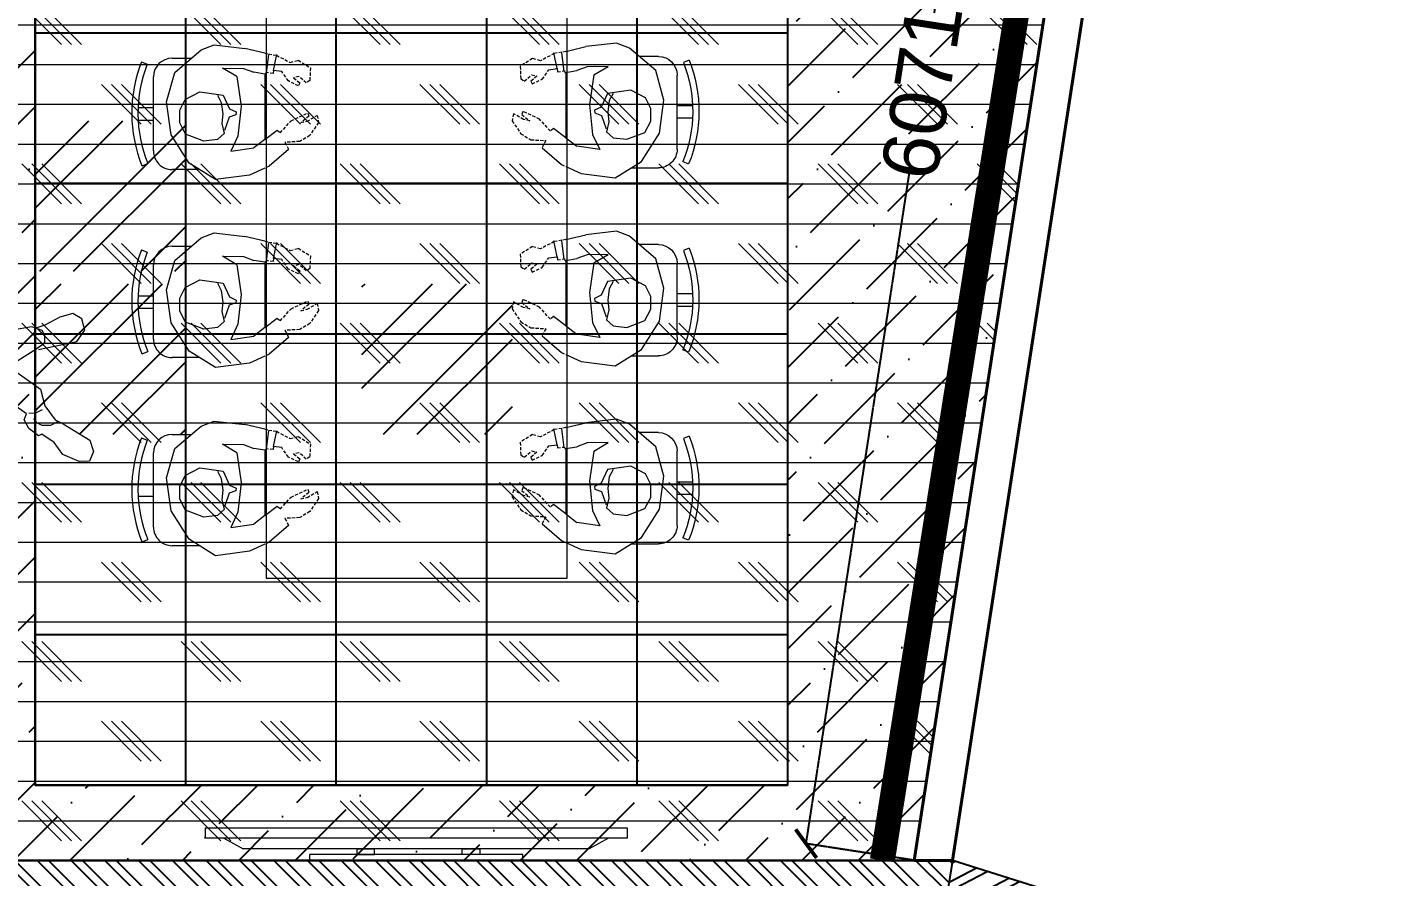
# Model space of a CAD drawing. Header units: millimetres. Extents: x 263321 to 2483465, y 33647 to 614421.
# Drawn here: x 2409302 to 2414747, y 383017 to 386404 of the extents above; entities that cross this region are included whole.
import ezdxf

# ---------------------------------------------------------------- set-up
doc = ezdxf.new("R2010")
doc.units = ezdxf.units.MM
doc.header["$PDMODE"] = 3
doc.linetypes.add('( Hidden )', pattern=[0.375, 0.25, -0.125])
doc.linetypes.add('HIDDEN', pattern=[0.375, 0.25, -0.125])
for name, color, linetype, lineweight in [('A-FURN-HUMAN', 252, 'Continuous', 9), ('A-FURN-MODULAR-CHAIR', 5, 'Continuous', 5), ('A-FURN-MODULAR-TABLETOP', 250, 'Continuous', 13), ('AR_FURNITURE_MODULAR', 20, 'Continuous', 18), ('FURNITURE', 30, 'Continuous', 5), ('TOA- AV', 7, 'Continuous', 9), ('TOA-FL-CPT-1', 8, 'Continuous', 5), ('TOA-FL-CPT-4', 8, 'Continuous', 5), ('WALL', 6, 'Continuous', 40)]:
    doc.layers.add(name, color=color, linetype=linetype, lineweight=lineweight)
for name, color, linetype in [('A-PLAN-WALL', 6, 'Continuous'), ('A-PLAN-WALL HATCH', 8, 'Continuous'), ('CEILING TOA', 250, 'Continuous'), ('FIN WALL GRAPHIC', 10, 'Continuous'), ('FLOORING TOA', 7, 'Continuous'), ('TOA-FC-MODULAR', 7, 'Continuous')]:
    doc.layers.add(name, color=color, linetype=linetype)
doc.layers.add('GRAPHIC 3- ENCLOSED AREAS', color=97, linetype='Continuous', true_color=0x408c3b)
doc.styles.add('TEXT @ 150', font='arial.ttf', dxfattribs={"height": 225})
doc.dimstyles.new('DIM @ 150', dxfattribs={"dimtxt": 225, "dimasz": 100, "dimexe": 1, "dimexo": 0, "dimgap": 0.5, "dimtad": 0, "dimdec": 0, "dimzin": 0, "dimdsep": 46, "dimtxsty": 'TEXT @ 150', "dimblk": 'ARCHTICK', "dimcen": -2, "dimclrd": 8, "dimclre": 8, "dimclrt": 256, "dimadec": 0, "dimazin": 0, "dimtfac": 1, "dimtdec": 0, "dimtofl": 0, "dimtmove": 0, "dimatfit": 3, "dimldrblk": 'OPEN90', "dimfxl": 1, "dimtolj": 1, "dimtzin": 0, "dimlwd": -1, "dimlwe": -1, "dimarcsym": 0})
pattern_1 = [(45, (13069.08, -8478.74), (-202.055763, 202.055763), []), (45, (13203.78, -8478.74), (-202.055763, 202.055763), [])]

# ---------------------------------------------------------------- blocks, each defined once
blk = doc.blocks.new('02PMAN15')
at = {"color": 0, "linetype": 'ByBlock'}
for p, q in [((4.24, 2.49), (4.54, 1.34)), ((17.58, 1.97), (13.81, 1.43)), ((20.63, 2.42), (17.58, 1.97)), ((13.81, 1.43), (10.75, 1.17)), ((4.6, -0.54), (4.24, -1.27)), ((16.67, -7.34), (16.35, -7.65)), ((16.44, -7.06), (16.67, -7.34)), ((15.72, -8.06), (15.49, -8.65)), ((16.35, -7.65), (15.72, -8.06))]:
    blk.add_line(p, q, dxfattribs=at)
for points in [[(-4.32, -2.33), (-3.61, -4.75), (-2.53, -7.26), (-0.64, -10.22), (1.69, -13.45), (2.86, -14.44), (4.74, -14.53), (8.51, -12.73), (11.65, -11.57), (13.18, -10.58), (14.52, -9.86), (14.61, -9.42), (16.59, -8.97), (19.1, -7.26), (20.99, -5.11), (20.72, -4.84), (19.91, -5.47), (20, -5.02), (19.1, -5.65), (17.31, -6.64), (16.32, -6.99), (15.78, -7.08), (14.88, -7.44), (14.25, -7.8), (13.9, -7.26), (13.09, -7.62), (12.37, -8.16), (11.74, -7.98), (10.13, -8.25), (6.98, -9.51), (5.28, -10.4), (4.02, -9.6), (3.57, -8.34), (3.66, -7.08), (5.46, -5.74), (5.82, -5.29), (6, -6.01), (7.43, -5.92), (10.04, -5.47), (20.27, -3.59), (24.04, -2.15), (27.45, -0.81), (32.02, 0.54), (33.37, 2.51), (35.35, 3.86), (36.6, 4.04), (40.81, 4.98), (41.81, 6.28), (41.72, 7.71), (40.37, 8.25), (37.95, 8.07), (36.24, 6.9), (34.27, 6.37), (33.91, 6.73), (32.29, 6.19), (31.31, 5.29), (31.31, 4.39), (29.24, 3.77), (23.23, 2.51), (20.45, 2.51), (17.84, 3.23), (6.98, 6.9), (6.45, 7.71), (6.89, 8.79), (10.4, 8.43), (15.24, 7.53), (16.05, 7.71), (16.5, 6.37), (18.56, 5.38), (19.1, 5.38), (19.19, 5.65), (18.2, 6.64), (18.2, 6.99), (21.97, 6.37), (21.97, 6.9), (22.87, 7.17), (22.69, 7.44), (22.24, 7.89), (22.15, 8.43), (21.88, 8.7), (21.7, 9.51), (19.37, 9.68), (16.5, 9.77), (16.32, 10.22), (13.99, 10.22), (12.37, 11.03), (7.34, 12.46), (5.28, 12.73), (3.04, 12.46), (1.24, 11.3), (0.43, 10.4), (-0.02, 8.97), (-2.08, 7.17), (-3.61, 5.29), (-4.41, 3.41), (-4.59, -0.18)], [(5.64, 0.81), (4.84, 1.17), (4.65, 2.15), (4.02, 3.14), (2.48, 3.88), (0.16, 4.04), (-1.09, 4.3), (-1.36, 4.04), (-2.17, 3.86), (-3.25, 3.32), (-3.96, 2.06), (-4.23, 0.63), (-3.96, -0.99), (-3.25, -2.15), (-1.81, -2.6), (-1.27, -2.69), (-1.27, -2.87), (0.07, -2.78), (1.6, -2.69), (3.13, -2.33), (4.11, -1.88), (4.74, -1.08), (4.94, -0.09), (5.7, 0.37)]]:
    blk.add_lwpolyline(points, close=True, dxfattribs=at)
for points in [[(15.37, 7.89), (15.19, 8.7), (16.05, 10)], [(6.72, 6.81), (6.36, 5.56), (6.18, 4.75), (7.16, 3.95), (7.88, 2.69)], [(9.23, 3.05), (8.96, 3.86), (8.33, 4.57)], [(33.19, 3.14), (32.38, 3.95), (31.58, 4.21)], [(35.79, 3.95), (34.99, 4.84), (33.91, 5.2), (33.1, 5.11), (32.47, 4.66)], [(2.96, 3.6), (3.49, 2.84), (2.28, 2.54), (3.49, 2.31), (3.94, 1.63), (4.1, 0.72), (3.87, -0.56), (3.19, -1.62), (2.5, -2.23)], [(4.92, 1.61), (6.63, 1.79), (8.24, 2.24), (8.51, 2.69), (9.41, 2.78), (10.57, 1.08), (10.22, -1.26), (9.32, -1.35), (5.37, -0.18)], [(9.95, 1.88), (10.31, 3.05)], [(8.6, -1.35), (8.6, -3.14), (7.52, -4.57), (6.54, -5.47), (6.18, -5.38)], [(9.5, -1.61), (9.86, -2.6), (9.05, -4.21)], [(27, -1.26), (29.42, -4.3), (30.5, -5.74), (30.14, -6.73), (29.6, -7.26), (28.08, -7.26), (25.65, -5.92), (24.13, -4.21), (23.23, -4.3), (21.61, -3.59)], [(29.96, -4.57), (34.63, -7.35), (35.17, -9.24), (34.27, -10.58), (32.83, -10.85), (31.31, -9.77), (29.69, -8.07), (28.79, -7.35)], [(14.43, -9.51), (13.72, -9.24), (13.36, -8.52), (13.63, -7.71)]]:
    blk.add_lwpolyline(points, dxfattribs=at)
blk = doc.blocks.new('Human Figure')
at = {"layer": 'A-FURN-HUMAN', "lineweight": 5}
for p, q in [((4611.71, 5776.63, 0), (4616.22, 5779.49)), ((4611.71, 5776.63, 0), (4616.22, 5779.49)), ((4616.22, 5779.49), (4621.49, 5780.21, 0)), ((4616.22, 5779.49), (4621.49, 5780.21, 0)), ((4621.49, 5780.21, 0), (4626.18, 5778.89, 0)), ((4621.49, 5780.21, 0), (4626.18, 5778.89, 0)), ((4626.18, 5778.89, 0), (4629.77, 5774.69, 0)), ((4626.18, 5778.89, 0), (4629.77, 5774.69, 0)), ((4609.08, 5772.43, 0), (4611.71, 5776.63, 0)), ((4609.08, 5772.43, 0), (4611.71, 5776.63, 0)), ((4629.77, 5774.69, 0), (4630.56, 5772.63, 0)), ((4629.77, 5774.69, 0), (4630.56, 5772.63, 0)), ((4609.78, 5766.99, 0), (4609.08, 5772.43, 0)), ((4609.78, 5766.99, 0), (4609.08, 5772.43, 0)), ((4630.56, 5772.63, 0), (4630.01, 5767.72, 0)), ((4630.56, 5772.63, 0), (4630.01, 5767.72, 0)), ((4616.02, 5768.83), (4613.59, 5769.99, 0)), ((4613.59, 5769.99, 0), (4614.12, 5766.32, 0)), ((4616.02, 5768.83), (4613.59, 5769.99, 0)), ((4613.59, 5769.99, 0), (4614.12, 5766.32, 0)), ((4626.86, 5771.32, 0), (4626.81, 5767.94)), ((4626.86, 5771.32, 0), (4626.81, 5767.94)), ((4620.77, 5768.32, 0), (4616.02, 5768.83)), ((4620.77, 5768.32, 0), (4616.02, 5768.83)), ((4625.5, 5769.01, 0), (4620.77, 5768.32, 0)), ((4625.5, 5769.01, 0), (4620.77, 5768.32, 0)), ((4626.81, 5767.94), (4626.19, 5766.32, 0)), ((4626.81, 5767.94), (4626.19, 5766.32, 0)), ((4629.26, 5764.54), (4630.01, 5767.72, 0)), ((4629.26, 5764.54), (4630.01, 5767.72, 0)), ((4610.91, 5764.54), (4609.78, 5766.99, 0)), ((4610.91, 5764.54), (4609.78, 5766.99, 0)), ((4615.48, 5764.54), (4614.12, 5766.32, 0)), ((4615.48, 5764.54), (4614.12, 5766.32, 0)), ((4625.89, 5764.54), (4626.19, 5766.32, 0)), ((4625.89, 5764.54), (4626.19, 5766.32, 0)), ((4613.88, 5760.76, 0), (4611.23, 5763.85, 0)), ((4613.88, 5760.76, 0), (4611.23, 5763.85, 0)), ((4615.48, 5764.54), (4616.97, 5762.59)), ((4615.48, 5764.54), (4616.97, 5762.59)), ((4626.5, 5763.17, 0), (4626.01, 5763.22, 0)), ((4626.5, 5763.17, 0), (4626.01, 5763.22, 0)), ((4626.32, 5761.85, 0), (4626.5, 5763.17, 0)), ((4626.32, 5761.85, 0), (4626.5, 5763.17, 0))]:
    blk.add_line(p, q, dxfattribs=at)
at = {"layer": 'A-FURN-HUMAN', "linetype": '( Hidden )', "lineweight": 5, "ltscale": 2}
for p, q in [((4611.23, 5763.85, 0), (4610.91, 5764.54, 0)), ((4611.23, 5763.85, 0), (4610.91, 5764.54, 0)), ((4626.01, 5763.22, 0), (4626.14, 5764.36, 0)), ((4626.01, 5763.22, 0), (4626.14, 5764.36, 0)), ((4629.12, 5763.93, 0), (4628.92, 5762.69, 0)), ((4629.12, 5763.93, 0), (4628.92, 5762.69, 0)), ((4629.26, 5764.54, 0), (4629.12, 5763.93, 0)), ((4629.26, 5764.54, 0), (4629.12, 5763.93, 0)), ((4615.02, 5761.34, 0), (4613.88, 5760.76, 0)), ((4615.02, 5761.34, 0), (4613.88, 5760.76, 0)), ((4615.16, 5758.98, 0), (4615.02, 5761.34, 0)), ((4615.16, 5758.98, 0), (4615.02, 5761.34, 0)), ((4616.97, 5762.59), (4616.53, 5762.09)), ((4616.97, 5762.59), (4616.53, 5762.09)), ((4616.53, 5762.09), (4618.44, 5760.37, 0)), ((4616.53, 5762.09), (4618.44, 5760.37, 0)), ((4624.06, 5759.18, 0), (4624.81, 5760.79, 0)), ((4624.06, 5759.18, 0), (4624.81, 5760.79, 0)), ((4624.81, 5760.79, 0), (4626.32, 5761.85, 0)), ((4624.81, 5760.79, 0), (4626.32, 5761.85, 0)), ((4628.92, 5762.69, 0), (4627.75, 5760.5, 0)), ((4628.92, 5762.69, 0), (4627.75, 5760.5, 0)), ((4616.12, 5757.36), (4615.16, 5758.98, 0)), ((4616.12, 5757.36), (4615.16, 5758.98, 0)), ((4619.17, 5757.51, 0), (4618.16, 5758.8, 0)), ((4618.16, 5758.8, 0), (4618.39, 5757.81, 0)), ((4619.17, 5757.51, 0), (4618.16, 5758.8, 0)), ((4618.16, 5758.8, 0), (4618.39, 5757.81, 0)), ((4618.44, 5760.37, 0), (4619.69, 5757.7, 0)), ((4618.44, 5760.37, 0), (4619.69, 5757.7, 0)), ((4624.51, 5758.96, 0), (4624.06, 5759.18, 0)), ((4624.51, 5758.96, 0), (4624.06, 5759.18, 0)), ((4624.5, 5757.93, 0), (4625.51, 5759.11, 0)), ((4624.5, 5757.93, 0), (4625.51, 5759.11, 0)), ((4625.32, 5759.95, 0), (4624.51, 5758.96, 0)), ((4625.32, 5759.95, 0), (4624.51, 5758.96, 0)), ((4625.51, 5759.11, 0), (4625.32, 5759.95, 0)), ((4625.51, 5759.11, 0), (4625.32, 5759.95, 0)), ((4628.12, 5759.23, 0), (4626.89, 5757.28, 0)), ((4628.12, 5759.23, 0), (4626.89, 5757.28, 0)), ((4627.75, 5760.5, 0), (4628.12, 5759.23, 0)), ((4627.75, 5760.5, 0), (4628.12, 5759.23, 0)), ((4618.19, 5756, 0), (4616.12, 5757.36)), ((4618.19, 5756, 0), (4616.12, 5757.36)), ((4618.39, 5757.81, 0), (4619.31, 5756.18, 0)), ((4618.39, 5757.81, 0), (4619.31, 5756.18, 0)), ((4619.69, 5757.7, 0), (4619.17, 5757.51, 0)), ((4619.69, 5757.7, 0), (4619.17, 5757.51, 0)), ((4624.87, 5757.37, 0), (4624.5, 5757.93, 0)), ((4624.87, 5757.37, 0), (4624.5, 5757.93, 0)), ((4626.89, 5757.28, 0), (4624.87, 5757.37, 0)), ((4626.89, 5757.28, 0), (4624.87, 5757.37, 0)), ((4619.31, 5756.18, 0), (4618.19, 5756, 0)), ((4619.31, 5756.18, 0), (4618.19, 5756, 0))]:
    blk.add_line(p, q, dxfattribs=at)
at = {"layer": 'A-FURN-HUMAN', "linetype": '( Hidden )', "lineweight": 5, "ltscale": 3}
for p, q in [((4625.9, 5764.39, 0), (4625.89, 5764.57, 0)), ((4625.9, 5764.39, 0), (4625.89, 5764.57, 0)), ((4626.14, 5764.36, 0), (4625.9, 5764.39, 0)), ((4626.14, 5764.36, 0), (4625.9, 5764.39, 0))]:
    blk.add_line(p, q, dxfattribs=at)
at = {"layer": 'A-FURN-HUMAN', "lineweight": 5, "elevation": 0}
for points in [[(4622.54, 5772.08), (4621.4, 5771.49), (4619.55, 5771.23), (4618.01, 5771.43), (4616.44, 5771.03), (4615.47, 5772.11), (4615.23, 5774.3), (4616.32, 5777.18), (4618.11, 5778.11), (4620.14, 5778.11), (4621.85, 5777.26), (4623.09, 5774.92), (4622.55, 5771.19), (4620.35, 5770.17), (4619.86, 5769.12), (4619.43, 5769.17), (4619.04, 5770.23), (4616.9, 5771)], [(4622.54, 5772.08), (4621.4, 5771.49), (4619.55, 5771.23), (4618.01, 5771.43), (4616.44, 5771.03), (4615.47, 5772.11), (4615.23, 5774.3), (4616.32, 5777.18), (4618.11, 5778.11), (4620.14, 5778.11), (4621.85, 5777.26), (4623.09, 5774.92), (4622.55, 5771.19), (4620.35, 5770.17), (4619.86, 5769.12), (4619.43, 5769.17), (4619.04, 5770.23), (4616.9, 5771)], [(4625.5, 5769.01), (4626.86, 5771.32)], [(4625.5, 5769.01), (4626.86, 5771.32)], [(4626.09, 5764.27), (4629.04, 5763.91)], [(4626.09, 5764.27), (4629.04, 5763.91)], [(4626.5, 5763.17), (4629.02, 5762.63)], [(4626.5, 5763.17), (4629.02, 5762.63)]]:
    blk.add_lwpolyline(points, dxfattribs=at)
at = {"layer": 'A-FURN-MODULAR-CHAIR', "color": 18, "lineweight": 15, "true_color": 0x000000}
for p, q in [((4613.64, 5782.3, 0), (4625.48, 5782.3, 0)), ((4610.68, 5774.98, 0), (4610.68, 5779.34, 0)), ((4628.44, 5779.34, 0), (4628.44, 5776.24, 0))]:
    blk.add_line(p, q, dxfattribs=at)
at = {"layer": 'A-FURN-MODULAR-CHAIR', "lineweight": 15}
for p, q in [((4613.64, 5782.3, 0), (4625.48, 5782.3, 0)), ((4610.68, 5774.98, 0), (4610.68, 5779.34, 0)), ((4628.44, 5779.34, 0), (4628.44, 5776.24, 0))]:
    blk.add_line(p, q, dxfattribs=at)
at = {"layer": 'A-FURN-MODULAR-CHAIR', "color": 18, "lineweight": 15, "true_color": 0x000000, "elevation": 0}
for points in [[(4618.58, 5784.79), (4618.58, 5782.3)], [(4620.56, 5784.79), (4620.56, 5782.3)], [(4611.29, 5784.13), (4611.67, 5783.22)], [(4627.86, 5784.22), (4627.49, 5783.3)]]:
    blk.add_lwpolyline(points, dxfattribs=at)
at = {"layer": 'A-FURN-MODULAR-CHAIR', "lineweight": 15, "elevation": 0}
for points in [[(4618.58, 5784.79), (4618.58, 5782.3)], [(4620.56, 5784.79), (4620.56, 5782.3)], [(4611.29, 5784.13), (4611.67, 5783.22)], [(4627.86, 5784.22), (4627.49, 5783.3)]]:
    blk.add_lwpolyline(points, dxfattribs=at)
at = {"layer": 'A-FURN-MODULAR-CHAIR', "color": 18, "lineweight": 15, "true_color": 0x000000, "elevation": 0}
blk.add_lwpolyline([(4625.89, 5764.57, -0.034638), (4625.48, 5764.54), (4615.48, 5764.54)], format="xyb", dxfattribs=at)
at = {"layer": 'A-FURN-MODULAR-CHAIR', "lineweight": 15, "elevation": 0}
blk.add_lwpolyline([(4625.89, 5764.57, -0.034638), (4625.48, 5764.54), (4615.48, 5764.54)], format="xyb", dxfattribs=at)
at = {"layer": 'A-FURN-MODULAR-CHAIR', "color": 18, "lineweight": 15, "true_color": 0x000000}
for centre, radius, start, end in [((4619.68, 5763.49, 0), 22.29, 68.458, 112.0994), ((4619.68, 5763.49, 0), 21.3, 68.4839, 112.0994), ((4613.64, 5779.34, 0), 2.96, 90.0001, 180.0001), ((4625.48, 5779.34, 0), 2.96, 0.0001, 90.0001)]:
    blk.add_arc(centre, radius, start, end, dxfattribs=at)
at = {"layer": 'A-FURN-MODULAR-CHAIR', "lineweight": 15}
for centre, radius, start, end in [((4619.68, 5763.49, 0), 22.29, 68.458, 112.0994), ((4619.68, 5763.49, 0), 21.3, 68.4839, 112.0994), ((4613.64, 5779.34, 0), 2.96, 90.0001, 180.0001), ((4625.48, 5779.34, 0), 2.96, 0.0001, 90.0001)]:
    blk.add_arc(centre, radius, start, end, dxfattribs=at)
blk = doc.blocks.new('Balcony')
at = {"layer": 'A-PLAN-WALL HATCH'}
h = blk.add_hatch(dxfattribs=at)
h.set_pattern_fill('ANSI32', color=256, scale=10, angle=-90, style=0)
h.set_pattern_definition([(315, (-239219.94, -379012.27), (67.35192, 67.35192), []), (315, (-239219.94, -379057.17), (67.35192, 67.35192), [])])
h.paths.add_polyline_path([(-2979.9, 887.7), (1874.6, 887.7), (1843.8, 687.7), (-2979.9, 687.7)])
h = blk.add_hatch(dxfattribs=at)
h.set_pattern_fill('ANSI32', color=256, scale=10, angle=-90, style=0)
h.set_pattern_definition([(207.485823, (117464.77, -433956.47), (-43.96065, 84.498662), []), (207.485823, (117451.25, -433999.29), (-43.96065, 84.498662), [])])
h.paths.add_polyline_path([(6504, -573.2), (1874.6, 887.7), (1843.8, 687.7), (6443.8, -763.9)])
at = {"layer": 'A-PLAN-WALL'}
for points in [[(-2979.9, 887.7), (1874.6, 887.7), (1843.8, 687.7), (-2979.9, 687.7), (-2979.9, 887.7)], [(6504, -573.2), (1874.6, 887.7), (1843.8, 687.7), (6443.8, -763.9), (6504, -573.2)]]:
    blk.add_lwpolyline(points, dxfattribs=at)
blk = doc.blocks.new('_ArchTick')
at = {"color": 0, "linetype": 'ByBlock', "const_width": 0.15}
blk.add_lwpolyline([(-0.5, -0.5), (0.5, 0.5)], dxfattribs=at)
blk = doc.blocks.new('*D357')
at = {"layer": 'Defpoints', "color": 0, "transparency": 16777216}
for p in [(2413763.8, 389081.9), (2412408, 383148.5), (2412839.5, 383082.1)]:
    blk.add_point(p, dxfattribs=at)
at = {"layer": 'FIN WALL GRAPHIC', "color": 8, "linetype": 'HIDDEN', "transparency": 16777216}
for p, q in [((2413332.2, 389148.3), (2412918.1, 386460.1)), ((2413763.8, 389081.9), (2413331.2, 389148.5)), ((2412408, 383148.5), (2412822.1, 385836.7)), ((2412839.5, 383082.1), (2412407, 383148.7))]:
    blk.add_line(p, q, dxfattribs=at)
at = {"layer": 'FIN WALL GRAPHIC', "color": 8, "linetype": 'ByBlock', "transparency": 16777216, "xscale": 100, "yscale": 100, "zscale": 100}
for p, rotation in [((2413332.2, 389148.3), 81.24291846734755), ((2412408, 383148.5), 261.2429184673475)]:
    blk.add_blockref('_ArchTick', p, dxfattribs=dict(at, rotation=rotation))
at = {"layer": 'FIN WALL GRAPHIC', "transparency": 16777216, "insert": (2412870.1, 386148.4), "char_height": 225, "attachment_point": 5, "rotation": 81.2429, "style": 'TEXT @ 150'}
blk.add_mtext('\\A1;6071', dxfattribs=at)
blk = doc.blocks.new('_Open90')
at = {"color": 0, "linetype": 'ByBlock'}
for p, q in [((0, 0), (-1, 0)), ((-0.5, 0.5), (0, 0)), ((0, 0), (-0.5, -0.5))]:
    blk.add_line(p, q, dxfattribs=at)
blk = doc.blocks.new('A$C60412B90')
at = {"layer": 'TOA- AV', "color": 30, "true_color": 0xf8991e}
blk.add_line((256.5, 111), (986.5, 111), dxfattribs=at)
at = {"layer": 'TOA- AV', "color": 6}
for p, q in [((-100, 55.5), (1343, 55.5)), ((-37.2, 55.5), (29.9, 91)), ((1280.2, 55.5), (1213.1, 91))]:
    blk.add_line(p, q, dxfattribs=at)
at = {"layer": 'TOA- AV', "color": 30, "true_color": 0xf8991e}
for points in [[(986.5, 111), (986.5, 131), (256.5, 131), (256.5, 111)], [(403.4, 91), (464.2, 91)], [(825.1, 91), (764.2, 91)]]:
    blk.add_lwpolyline(points, dxfattribs=at)
for points in [[(403.4, 111), (464.2, 111), (464.2, 91), (403.4, 91)], [(825.1, 111), (764.2, 111), (764.2, 91), (825.1, 91)]]:
    blk.add_lwpolyline(points, close=True, dxfattribs=at)
at = {"layer": 'TOA- AV', "color": 6}
for points in [[(1343, 55.5), (1343, 20), (-100, 20), (-100, 55.5)], [(29.9, 91), (1213.1, 91)]]:
    blk.add_lwpolyline(points, dxfattribs=at)

msp = doc.modelspace()

# ---------------------------------------------------------------- hatches: boundary and pattern name
at = {"layer": 'CEILING TOA', "true_color": 0x939598}
h = msp.add_hatch(dxfattribs=at)
h.set_pattern_fill('ANSI36', color=252, scale=50)
h.set_pattern_definition([(45, (13069.08, -8478.74), (84.189901, 308.696304), [396.875, -79.375, 0, -79.375])])
h.paths.add_polyline_path([(2408236.796, 389081.861), (2413763.755, 389081.861), (2412839.536, 383082.05), (2408236.796, 383082.052)])
h.paths.add_polyline_path([(2409334.115, 388781.841), (2412334.115, 388781.841), (2412334.19, 383382.031), (2409334.19, 383382.031)], flags=16)
at = {"layer": 'FLOORING TOA', "true_color": 0x939598}
h = msp.add_hatch(dxfattribs=at)
h.set_pattern_fill('ANSI32', color=252, scale=30, double=1)
h.set_pattern_definition(pattern_1)
h.paths.add_polyline_path([(2409936.796, 385381.861), (2409336.796, 385381.861), (2409336.796, 384781.861), (2409936.796, 384781.861)])
h.paths.add_polyline_path([(2409936.796, 386031.861), (2409336.796, 386031.861), (2409336.796, 385431.861), (2409936.796, 385431.861)])
h = msp.add_hatch(dxfattribs=at)
h.set_pattern_fill('ANSI32', color=252, scale=30, double=1)
h.set_pattern_definition(pattern_1)
h.paths.add_polyline_path([(2411236.796, 385381.861), (2410636.796, 385381.861), (2410636.796, 384781.861), (2411236.796, 384781.861)])
at = {"layer": 'TOA-FC-MODULAR'}
h = msp.add_hatch(dxfattribs=at)
h.set_pattern_fill('_USER', color=8, scale=600, double=1, pattern_type=0)
h.set_pattern_definition([(0, (2412334.1, 383382.04), (0, 600), []), (90, (2412334.1, 383382.04), (-600, 4e-14), [])])
h.paths.add_polyline_path([(2409334.19, 388781.841), (2412334.19, 388781.841), (2412334.115, 383382.041), (2409334.115, 383382.041)])
at = {"layer": 'TOA-FL-CPT-1', "true_color": 0xc7c8ca}
h = msp.add_hatch(dxfattribs=at)
h.set_pattern_fill('AR-PARQ1', color=9, scale=3)
h.set_pattern_definition([(90, (90021.1, 24147), (-914.4, 914.4), [914.4, -914.4]), (90, (90173.5, 24147), (-914.4, 914.4), [914.4, -914.4]), (90, (90325.9, 24147), (-914.4, 914.4), [914.4, -914.4]), (90, (90478.3, 24147), (-914.4, 914.4), [914.4, -914.4]), (90, (90630.7, 24147), (-914.4, 914.4), [914.4, -914.4]), (90, (90783.1, 24147), (-914.4, 914.4), [914.4, -914.4]), (90, (90935.5, 24147), (-914.4, 914.4), [914.4, -914.4]), (0, (90021.1, 25061.4), (914.4, -914.4), [914.4, -914.4]), (0, (90021.1, 25213.8), (914.4, -914.4), [914.4, -914.4]), (0, (90021.1, 25366.2), (914.4, -914.4), [914.4, -914.4]), (0, (90021.1, 25518.6), (914.4, -914.4), [914.4, -914.4]), (0, (90021.1, 25671), (914.4, -914.4), [914.4, -914.4]), (0, (90021.1, 25823.4), (914.4, -914.4), [914.4, -914.4]), (0, (90021.1, 25975.8), (914.4, -914.4), [914.4, -914.4])])
edge = h.paths.add_edge_path()
edge.add_arc((2396128.727, -119195.432), 546828.493, 90.92532943, 95.29958843)
edge.add_line((2345621.769, 425295.567), (2345621.769, 409482.052))
edge.add_line((2345621.769, 409482.052), (2347129.201, 409481.857))
edge.add_arc((2347102.083, 408732.348), 750, 0, 87.9279, ccw=False)
edge.add_line((2347852.083, 408732.348), (2347852.23, 389991.103))
edge.add_line((2347852.23, 389991.103), (2342396.706, 389991.103))
edge.add_line((2342396.706, 389991.103), (2342397.172, 380682.159))
edge.add_line((2342397.172, 380682.159), (2351396.796, 380682.159))
edge.add_line((2351396.796, 380682.159), (2351396.796, 379682.052))
edge.add_line((2351396.796, 379682.052), (2350496.796, 379682.052))
edge.add_line((2350496.796, 379682.052), (2350496.796, 377891.004))
edge.add_arc((2372893.597, 61240.666), 317441.417, 85.95303216, 94.04581501, ccw=False)
edge.add_line((2395296.77, 377890.553), (2395296.77, 379682.052))
edge.add_line((2395296.77, 379682.052), (2394396.796, 379682.052))
edge.add_line((2394396.796, 379682.052), (2394396.796, 380682.052))
edge.add_line((2394396.796, 380682.052), (2405177.531, 380682.052))
edge.add_line((2405177.531, 380682.052), (2405177.531, 389182.052))
edge.add_line((2405177.531, 389182.052), (2406496.796, 389182.052))
edge.add_line((2406496.796, 389182.052), (2406496.796, 383082.052))
edge.add_line((2406496.796, 383082.052), (2408136.796, 383082.052))
edge.add_line((2408136.796, 383082.052), (2408136.796, 389182.052))
edge.add_line((2408136.796, 389182.052), (2413779.159, 389181.861))
edge.add_line((2413779.159, 389181.861), (2414010.251, 390682.052))
edge.add_line((2414010.251, 390682.052), (2405396.796, 390682.052))
edge.add_line((2405396.796, 390682.052), (2405396.796, 411581.926))
edge.add_line((2405396.796, 411581.926), (2403146.796, 411581.926))
edge.add_arc((2403146.796, 411881.926), 300, 180, 270, ccw=False)
edge.add_line((2402846.796, 411881.926), (2402846.796, 413382.052))
edge.add_arc((2403146.796, 413382.052), 300, 90, 180, ccw=False)
edge.add_line((2403146.796, 413682.052), (2417553.202, 413682.052))
edge.add_line((2417553.202, 413682.052), (2417799.7, 415282.257))
edge.add_line((2417799.7, 415282.257), (2411837.001, 415281.729))
edge.add_line((2411837.001, 415281.729), (2411837.001, 417657.174))
edge.add_line((2411837.001, 417657.174), (2416421.528, 417657.174))
edge.add_line((2416421.528, 417657.174), (2416421.528, 418657.174))
edge.add_line((2416421.528, 418657.174), (2411836.796, 418657.174))
edge.add_line((2411836.796, 418657.174), (2411836.796, 421262.052))
edge.add_line((2411836.796, 421262.052), (2410296.796, 421262.052))
edge.add_line((2410296.796, 421262.052), (2410296.796, 415281.575))
edge.add_line((2410296.796, 415281.575), (2402846.796, 415281.575))
edge.add_line((2402846.796, 415281.575), (2402846.796, 424532.052))
edge.add_line((2402846.796, 424532.052), (2402846.796, 424581.286))
edge.add_line((2402846.796, 424581.286), (2395396.796, 424582.052))
edge.add_line((2395396.796, 424582.052), (2395396.796, 423682.052))
edge.add_line((2395396.796, 423682.052), (2394396.796, 423682.052))
edge.add_line((2394396.796, 423682.052), (2394396.796, 424581.86))
edge.add_line((2394396.796, 424581.86), (2387296.514, 424582.052))
edge.add_line((2387296.514, 424582.052), (2387297.806, 427561.749))
h.paths.add_polyline_path([(2357571.796, 409582.052), (2403896.373, 409582.052), (2403899.547, 394952.31), (2375096.795, 394783.782), (2375096.795, 396862.052), (2373596.796, 396864.771), (2373596.796, 394782.052), (2369971.795, 394800.838), (2370046.875, 396862.052), (2368385.069, 396703.686), (2368471.796, 394819.625), (2357571.796, 394782.052)], flags=16)
h.paths.add_polyline_path([(2363596.796, 414832.306), (2384296.459, 414782.218), (2384296.434, 411581.926), (2384538.462, 411581.927), (2384538.462, 409582.052), (2378653.494, 409582.052), (2378650.056, 411581.898), (2363596.796, 411631.98)], flags=16)
h.paths.add_polyline_path([(2392707.043, 411682.849), (2384396.821, 411683.632), (2384396.821, 414782.218), (2392707.043, 414781.434)], flags=16)
h.paths.add_polyline_path([(2400346.796, 422010.357), (2401546.802, 422010.357), (2401546.802, 416210.358), (2400346.796, 416210.358)], flags=16)
h.paths.add_polyline_path([(2349453.189, 392877.837), (2349451.159, 392879.273), (2349451.159, 390061.804), (2349453.189, 390060.368)], flags=16)
h.paths.add_polyline_path([(2379396.791, 389980.182), (2384396.796, 389980.182), (2384396.796, 392980.182), (2379396.791, 392980.182)], flags=16)
at = {"layer": 'TOA-FL-CPT-4'}
h = msp.add_hatch(dxfattribs=at)
h.set_pattern_fill('CORK', color=181, scale=50)
h.set_pattern_definition([(0, (90021.14, 24146.98), (0, 158.75), []), (135, (90100.5, 24067.6), (-317.50014, -317.50014), [224.5065, -224.5065]), (135, (90140.2, 24067.6), (-317.50014, -317.50014), [224.5065, -224.5065]), (135, (90179.9, 24067.6), (-317.50014, -317.50014), [224.5065, -224.5065])])
h.paths.add_polyline_path([(2408236.796, 383082.052), (2412839.537, 383082.052), (2413763.755, 389081.861), (2408236.796, 389081.861)])

# ---------------------------------------------------------------- linework, layer by layer
at = {"layer": 'A-FURN-MODULAR-TABLETOP', "lineweight": 20, "elevation": 0}
msp.add_lwpolyline([(2410254.822, 387957.052), (2410254.822, 384207.052), (2411454.822, 384207.052), (2411454.822, 387957.052)], close=True, dxfattribs=at)
at = {"layer": 'CEILING TOA'}
for points, elevation in [([(2408236.796, 389081.861), (2413763.755, 389081.861), (2412839.537, 383082.052), (2408236.796, 383082.052)], 0), ([(2409334.19, 388781.841), (2412334.19, 388781.841), (2412334.19, 383382.031), (2409334.19, 383382.031)], -0.014)]:
    msp.add_lwpolyline(points, close=True, dxfattribs=dict(at, elevation=elevation))
at = {"layer": 'FLOORING TOA', "elevation": 0}
msp.add_lwpolyline([(2408236.796, 383082.052), (2412839.537, 383082.052), (2413763.755, 389081.861), (2408236.796, 389081.861)], close=True, dxfattribs=at)
msp.add_lwpolyline([(2408236.796, 383082.052), (2412839.537, 383082.052), (2413763.755, 389081.861), (2408236.796, 389081.861)], close=True, dxfattribs=at)
at = {"layer": 'FURNITURE', "color": 18, "true_color": 0x000000, "elevation": 0}
msp.add_lwpolyline([(2412839.537, 383082.052), (2406396.796, 383082.052)], dxfattribs=at)
at = {"layer": 'GRAPHIC 3- ENCLOSED AREAS', "const_width": 100, "elevation": -0.048}
msp.add_lwpolyline([(2413663.755, 389082.039), (2412712.099, 383082.052)], dxfattribs=at)
at = {"layer": 'WALL', "elevation": 0}
msp.add_lwpolyline([(2418875.685, 421282.052), (2418723.916, 421282.052), (2412839.537, 383082.052), (2412991.306, 383082.052), (2418875.685, 421282.052)], dxfattribs=at)

# ---------------------------------------------------------------- block references
msp.add_blockref('Balcony', (2411116.735, 382194.325))
at = {"layer": 'A-FURN-MODULAR-TABLETOP', "color": 161, "linetype": 'ByBlock', "yscale": 25, "zscale": 25}
for p, xscale, rotation in [((2554363.116, 270570.018, 0), 25, 90.00000000000001), ((2267336.009, 270576.882, 0), -25, 270), ((2554363.116, 269820.018, 0), 25, 90.00000000000001), ((2267336.009, 269826.882, 0), -25, 270), ((2554363.116, 269070.018, 0), 25, 90.00000000000001), ((2267336.009, 269076.882, 0), -25, 270)]:
    msp.add_blockref('Human Figure', p, dxfattribs=dict(at, xscale=xscale, rotation=rotation))
at = {"layer": 'AR_FURNITURE_MODULAR', "lineweight": -3, "xscale": -28.77170634155943, "yscale": 28.77170634155943, "zscale": 28.77170634155943, "rotation": 160.8920663324236}
msp.add_blockref('02PMAN15', (2408488.873, 385277.047), dxfattribs=at)
at = {"layer": 'TOA- AV', "color": 0, "xscale": 1.165259826544024, "yscale": 1.165259826544024, "zscale": 1.165259826544024, "rotation": 179.9999426271893}
msp.add_blockref('A$C60412B90', (2411577.273, 383234.699), dxfattribs=at)

# ---------------------------------------------------------------- dimensions: what is measured, and where the dimension line sits
at = {"layer": 'FIN WALL GRAPHIC'}
dim = msp.add_aligned_dim(p1=(2413763.755, 389081.861, -0.048), p2=(2412839.537, 383082.052), distance=-436.639, dimstyle='DIM @ 150', override={"dimtxsty": 'TEXT @ 150', "dimldrblk": 'Open90'}, dxfattribs=at)
dim.commit()
dim.dimension.update_dxf_attribs({"geometry": '*D357', "text_midpoint": (2412870.096, 386148.433)})

doc.saveas('drawing.dxf')
